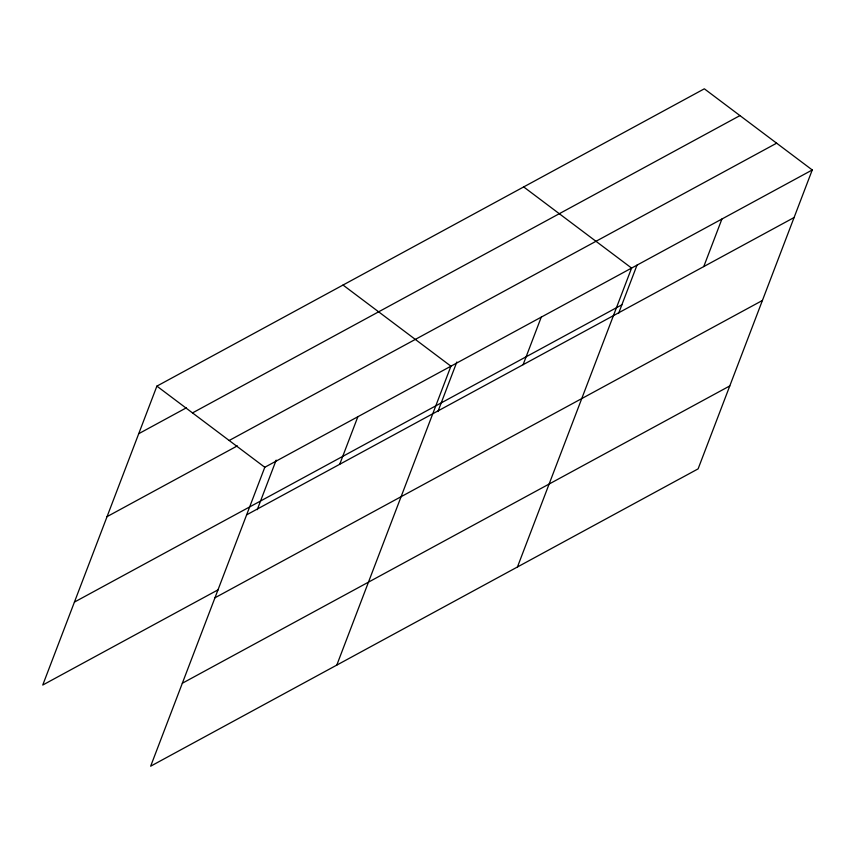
<?xml version="1.0" encoding="UTF-8"?>
<svg xmlns="http://www.w3.org/2000/svg" width="855" height="855" viewBox="0 0 855 855"><rect width="100%" height="100%" fill="white"/><g stroke="black" fill="none" stroke-linecap="round" stroke-linejoin="round"><path stroke-width="1.28" d="M812.25 169.963L264.793 467.279L150.662 766.187L698.108 468.871L812.25 169.963L704.338 88.813L156.893 386.129L42.75 685.037L218.41 589.64M257.248 509.676L276.165 460.14M339.702 464.297L357.86 416.727M336.795 665.094L450.927 366.186L343.026 285.046M437.91 411.565L456.827 362.028M523.1 364.7L541.258 317.13M517.446 566.983L631.589 268.075L523.688 186.935M618.571 313.443L637.007 265.146M703.761 266.589L721.919 219.019M138.724 433.699L186.422 407.792M192.503 412.912L739.949 115.596M229.193 440.496L776.639 143.18M107.057 516.634L237.348 445.883M74.428 602.091L621.874 304.786M246.635 514.838L794.092 217.523M214.958 597.784L762.414 300.468M182.329 683.241L729.785 385.926M156.893 386.129L264.793 467.279"/></g></svg>
